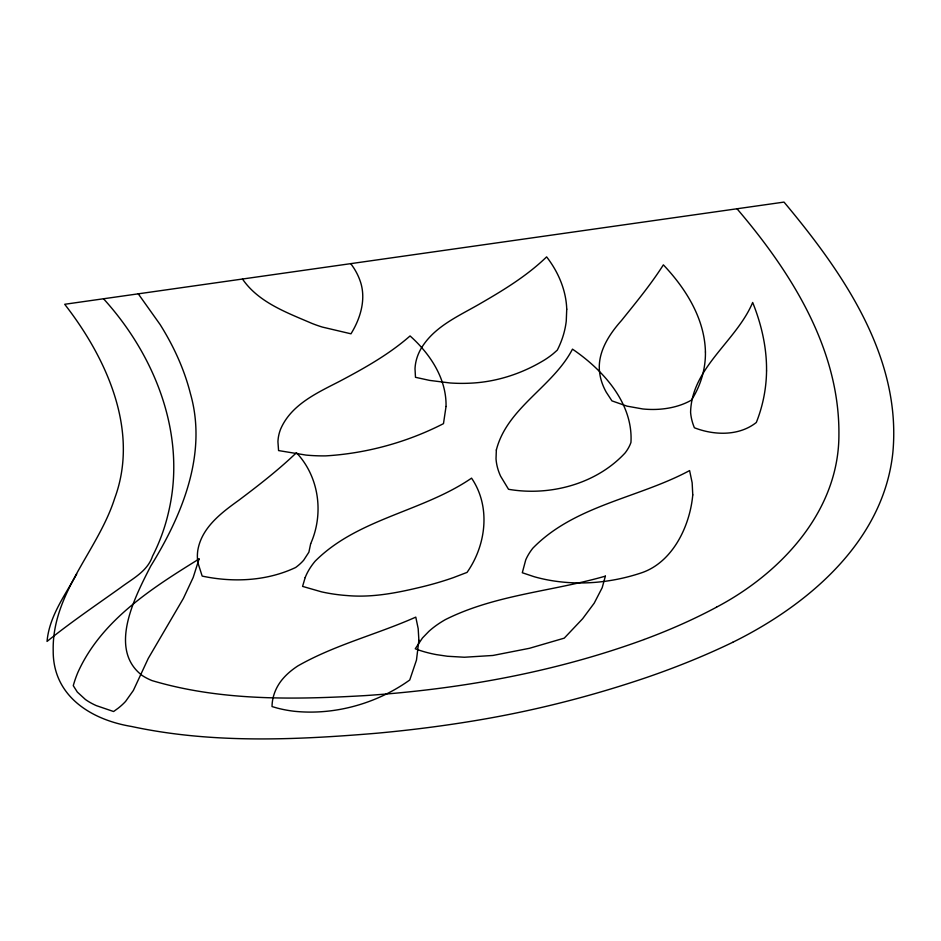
<?xml version="1.0" encoding="UTF-8"?>
<svg xmlns="http://www.w3.org/2000/svg" width="941" height="941" viewBox="0 0 941 941"><rect width="100%" height="100%" fill="white"/><g stroke="black" fill="none" stroke-linecap="round" stroke-linejoin="round"><path stroke-width="1.41" d="M305.166 577.586L302.579 586.396L321.457 591.83A85.89 41.11 5 0 0 347.394 595.582C371.154 597.664 394.738 593.324 417.757 587.866A273.666 130.999 5 0 0 453.491 577.586L467.042 572.399C486.215 545.133 490.979 506.611 471.559 478.146C422.58 511.763 357.78 518.444 315.141 561.189A201.668 96.535 5 0 0 305.166 577.586M732.71 642.303C808.131 605.087 883.658 541.263 892.868 452.374C901.713 356.615 842.407 271.973 784.018 202.092L64.694 304.284C106.309 357.721 139.809 430.578 114.684 498.342C98.017 550.708 51.79 593.3 53.202 650.913C52.931 696.375 91.43 719.853 131.469 726.464C211.796 743.755 294.78 740.038 376.094 733.286A795.263 380.682 5 0 0 478.287 720.112C535.241 710.502 591.418 696.187 646.114 677.638A834.643 399.537 5 0 0 732.733 642.303M76.715 574.022C64.941 595.441 49.214 616.296 47.05 641.421C70.693 622.389 95.817 605.322 120.507 587.713C132.646 578.574 147.396 571.481 152.56 556.096C159.782 541.992 165.216 526.995 168.686 511.528C186.671 434.766 155.136 355.522 103.522 298.767M716.536 607.157C780.807 573.304 838.937 511.375 838.913 434.742C839.69 348.758 790.958 271.961 737.015 208.773M644.126 639.515C554.672 672.239 460.043 689.235 365.179 695.599C294.121 699.681 220.759 701.069 151.924 680.566A50.873 24.348 5 0 1 142.35 675.603C107.321 649.161 135.363 596.147 150.713 566.117C182.119 515.35 207.69 453.915 190.423 393.644A783.924 375.259 5 0 0 160.099 324.527L138.256 293.827M350.781 263.633L353.557 267.62A184.518 88.325 5 0 1 359.709 279.759C366.708 297.862 360.791 317.976 350.969 333.808L322.363 327.08A88.113 42.18 5 0 1 311.73 323.328C286.734 312.53 258.493 302.437 242.484 279.018M716.56 607.168A666.746 319.164 5 0 1 644.115 639.504M566.741 309.166L566.259 321.034A352.146 168.568 5 0 1 557.284 350.134L553.367 353.604A155.677 74.527 5 0 1 544.698 359.838C522.149 373.659 496.248 382.128 469.747 383.199A83.808 40.122 5 0 1 450.104 382.975L429.602 380.399L415.487 377.306L415.016 368.813A181.66 86.96 5 0 1 421.086 348.57C434.389 326.056 459.643 315.717 481.216 303.026C504.317 289.663 527.348 275.537 546.615 256.881C558.225 271.82 566.094 290.087 566.741 309.166M418.886 640.315L416.475 660.076L409.747 679.99C376.671 703.68 334.326 715.548 293.768 711.22A63.071 30.194 5 0 1 277.36 708.114L272.031 706.573C272.125 695.952 276.572 685.683 283.664 677.861A148.572 71.116 5 0 1 297.944 665.875C335.008 644.761 376.953 634.41 415.781 617.12L418.18 628.623L418.886 640.315M705.432 352.005C705.703 368.99 700.61 385.834 691.459 400.113C681.437 405.818 669.98 408.57 658.535 409.3A48.673 23.302 5 0 1 642.797 408.97L627.035 406.147L611.932 400.878L606.251 392.185A189.329 90.63 5 0 1 600.005 375.036C596.124 354.298 608.357 335.219 621.554 320.446C636.069 302.379 650.89 284.453 663.37 264.856C685.766 288.522 704.656 318.517 705.432 352.005M310.671 543.698L308.883 552.191L303.672 560.213A111.767 53.508 5 0 1 295.639 567.494C266.691 581.162 233.18 582.655 202.174 576.092L197.928 562.812A173.626 83.114 5 0 1 197.845 550.097C201.727 527.572 221.311 512.81 238.732 500.318C258.657 485.321 278.418 469.994 296.439 452.715C319.305 476.934 323.975 513.88 310.671 543.698M766.55 370.93C766.339 388.562 762.845 406.112 756.317 422.485C738.967 436.201 714.16 435.448 694.399 427.767A192.446 92.124 5 0 1 690.588 412.24C691.67 367.613 736.262 341.395 752.671 302.484C761.41 324.186 766.809 347.452 766.55 370.93M446.034 406.488L443.482 423.638C407.206 442.246 366.39 453.456 325.739 455.879A91.171 43.639 5 0 1 305.954 455.079L278.571 450.574L277.936 441.776A165.51 79.232 5 0 1 280.559 429.272C291.028 404.618 317.141 392.868 339.525 381.364C364.238 368.272 388.939 354.486 410.064 335.949C430.119 353.781 446.669 378.717 446.034 406.488M692.764 494.895C689.976 526.043 672.65 562.6 641.056 572.975C612.709 582.385 582.173 585.49 552.614 580.773A81.267 38.899 5 0 1 534.135 576.704L522.302 572.74L525.725 559.93A178.602 85.49 5 0 1 532.853 548.18C574.598 505.305 638.421 498.107 689.6 470.571L692.153 482.768L692.764 494.895M496.342 449.998L496.025 458.714A186.636 89.336 5 0 0 500.6 476.181L508.528 489.285C549.791 496.389 596.276 484.133 625.118 452.927A132.999 63.67 5 0 0 630.952 442.446C633.269 403.124 603.11 370.001 572.481 349.146C552.814 386.939 507.175 407.582 496.342 449.998M605.381 576.139L602.205 587.666L594.206 603.169L582.62 618.743L564.247 638.151L529.43 648.302L492.931 655.465L464.384 657.241L447.41 656.253L436.353 654.618A69.587 33.311 5 0 1 420.368 650.584L415.252 648.784L422.474 637.974L428.873 631.364A165.922 79.42 5 0 1 445.458 619.566C495.295 594.618 552.367 591.43 605.381 576.139M199.069 558.978L193.199 577.445L183.401 598.382L148.255 658.441L133.363 690.459L125.612 701.374A142.738 68.328 5 0 1 118.19 708.185L113.602 711.525L96.3 705.621A60.683 29.042 5 0 1 85.408 699.492L77.338 692.082L73.269 685.671A447.21 214.078 5 0 1 77.974 672.203C101.522 620.072 152.195 588.019 199.069 558.978"/></g></svg>
